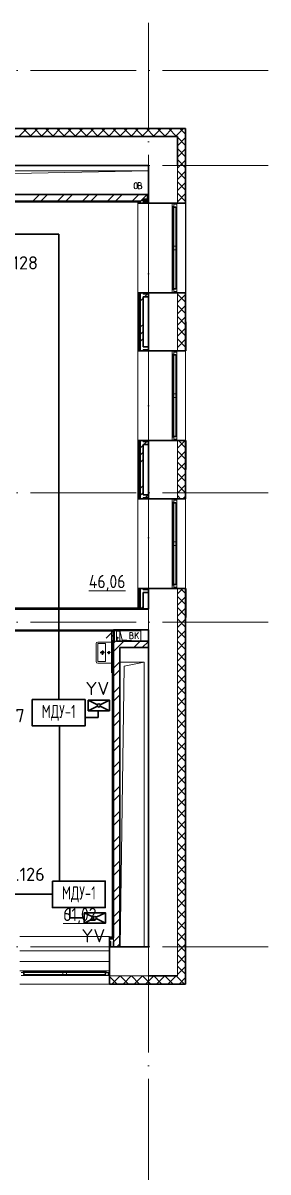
# Model space of a CAD drawing. Header units: millimetres. Extents: x -1073752 to 1436911, y -1379358 to 94781.
# Drawn here: x -992879 to -988236, y -1030618 to -1008856 of the extents above; entities that cross this region are included whole.
import ezdxf
from ezdxf.enums import TextEntityAlignment as Align

# ---------------------------------------------------------------- set-up
doc = ezdxf.new("R2010")
doc.units = ezdxf.units.MM
doc.set_wipeout_variables(frame=1)
doc.linetypes.add('ADSK_Линия сетки', pattern=[25, 20, -2.5, 0, -2.5])
for name, color, linetype, lineweight in [('_ Окна', 7, 'Continuous', 9), ('RC-Дымоудаление', 1, 'Continuous', 30), ('лс', 5, 'Continuous', 30), ('Марки помещений', 7, 'Continuous', 20), ('Оборудование', 7, 'Continuous', 18), ('Ограждение', 252, 'Continuous', 9), ('Окна', 7, 'Continuous', 9), ('Оси', 252, 'Continuous', 9), ('Перекрытие', 252, 'Continuous', 18), ('Стены внутренние', 7, 'Continuous', 18), ('Стены наружные', 7, 'Continuous', 18), ('Стены штриховка', 7, 'Continuous', 9), ('Узлы', 7, 'Continuous', 18)]:
    doc.layers.add(name, color=color, linetype=linetype, lineweight=lineweight)
doc.layers.add('RC-Позиционные_обозначения', color=7, linetype='Continuous')
doc.layers.add('RC-Таблицы', color=7, linetype='Continuous')
doc.styles.add('GOST Common_2', font='', dxfattribs={"width": 0.9, "height": 250})
doc.styles.add('ISOCPEUR', font='isocpeur.ttf', dxfattribs={"height": 250})
doc.styles.add('RubezhCAD', font='isocpeur.ttf')
doc.styles.get("Standard").update_dxf_attribs({"font": 'arial.ttf'})
doc.styles.get('GOST Common_2').set_extended_font_data('GOST type B')

# ---------------------------------------------------------------- blocks, each defined once
blk = doc.blocks.new('2 этаж')
at = {"color": 251, "lineweight": 18, "true_color": 0x636466}
for p, q in [((162271, -3939), (168276, -3939)), ((162353, -4061), (168276, -3939)), ((168009, -4253), (168009, -4191)), ((168066, -4253), (168066, -4191)), ((168116, -4162), (168086, -4162)), ((168086, -4162), (168086, -4282)), ((168120, -4215), (168086, -4215)), ((168086, -4282), (168123, -4282)), ((168140, -4195), (168140, -4185)), ((168150, -4255), (168150, -4245)), ((167736, -12649), (167778, -12820)), ((167736, -12649), (168136, -12649)), ((167778, -12820), (168136, -12849)), ((167957, -12684), (167927, -12684)), ((167927, -12684), (167927, -12804)), ((167960, -12737), (167927, -12737)), ((167927, -12804), (167963, -12804)), ((167980, -12717), (167980, -12707)), ((167990, -12777), (167990, -12767)), ((168087, -12684), (168027, -12755)), ((168027, -12804), (168027, -12684)), ((168087, -12804), (168051, -12727)), ((168136, -12649), (168136, -12849)), ((167736, -13244), (168194, -13244)), ((167817, -13324), (168194, -13244)), ((168194, -13244), (168194, -18639)), ((167740, -18639), (167817, -13324))]:
    blk.add_line(p, q, dxfattribs=at)
for centre, radius, start, end in [((168037, -4191), 28.7, 0, 180), ((168037, -4253), 28.7, 180, 0), ((168116, -4185), 23.3, 0, 90), ((168120, -4195), 20, 270, 0), ((168120, -4245), 30, 0, 90), ((168123, -4255), 26.7, 270, 0), ((167957, -12707), 23.3, 0, 90), ((167960, -12717), 20, 270, 0), ((167960, -12767), 30, 0, 90), ((167963, -12777), 26.7, 270, 0)]:
    blk.add_arc(centre, radius, start, end, dxfattribs=at)
at = {"layer": '_ Окна', "color": 251, "true_color": 0x636466}
for p, q in [((168758, -4549), (168758, -4574)), ((168816, -4574), (168816, -4549)), ((168758, -4574), (168816, -4574)), ((168758, -6224), (168758, -6249)), ((168816, -6224), (168758, -6224)), ((168816, -6249), (168816, -6224)), ((168758, -7349), (168758, -7374)), ((168758, -7374), (168816, -7374)), ((168816, -7374), (168816, -7349)), ((168758, -9024), (168758, -9049)), ((168816, -9024), (168758, -9024)), ((168816, -9049), (168816, -9024)), ((168758, -10149), (168758, -10174)), ((168758, -10174), (168816, -10174)), ((168816, -10174), (168816, -10149)), ((168758, -11824), (168758, -11849)), ((168816, -11824), (168758, -11824)), ((168816, -11849), (168816, -11824)), ((167541, -19121), (167516, -19121)), ((167516, -19121), (167516, -19179)), ((167516, -19179), (167541, -19179))]:
    blk.add_line(p, q, dxfattribs=at)
at = {"layer": '_ Окна', "color": 251, "lineweight": 18, "true_color": 0x636466}
for p, q in [((168816, -4574), (168758, -4574)), ((168758, -4574), (168758, -4612)), ((168758, -4620), (168799, -4620)), ((168799, -4620), (168799, -4632)), ((168799, -4638), (168816, -4634)), ((168816, -4634), (168816, -4574)), ((168799, -6178), (168758, -6178)), ((168758, -6186), (168758, -6224)), ((168758, -6224), (168816, -6224)), ((168816, -6165), (168799, -6160)), ((168799, -6166), (168799, -6178)), ((168816, -6224), (168816, -6165)), ((168816, -7374), (168758, -7374)), ((168758, -7374), (168758, -7412)), ((168816, -7434), (168816, -7374)), ((168758, -7420), (168799, -7420)), ((168799, -7420), (168799, -7432)), ((168799, -7438), (168816, -7434)), ((168799, -8978), (168758, -8978)), ((168758, -8986), (168758, -9024)), ((168758, -9024), (168816, -9024)), ((168816, -8965), (168799, -8960)), ((168799, -8966), (168799, -8978)), ((168816, -9024), (168816, -8965)), ((168816, -10174), (168758, -10174)), ((168758, -10174), (168758, -10212)), ((168758, -10220), (168799, -10220)), ((168799, -10220), (168799, -10232)), ((168816, -10234), (168816, -10174)), ((168799, -10238), (168816, -10234)), ((168799, -11778), (168758, -11778)), ((168758, -11786), (168758, -11824)), ((168758, -11824), (168816, -11824)), ((168816, -11765), (168799, -11760)), ((168799, -11766), (168799, -11778)), ((168816, -11824), (168816, -11765)), ((165904, -19121), (165866, -19121)), ((165912, -19162), (165912, -19121)), ((167470, -19121), (167470, -19162)), ((167516, -19121), (167478, -19121)), ((167516, -19179), (167516, -19121)), ((165866, -19179), (165925, -19179)), ((165924, -19162), (165912, -19162)), ((165925, -19179), (165930, -19162)), ((167452, -19162), (167457, -19179)), ((167457, -19179), (167516, -19179)), ((167470, -19162), (167458, -19162))]:
    blk.add_line(p, q, dxfattribs=at)
at = {"layer": 'Оборудование', "color": 251, "true_color": 0x636466}
for p, q in [((167616, -12649), (167475, -12791)), ((167616, -12753), (167614, -12753)), ((167614, -12753), (167614, -12757)), ((167614, -12817), (167614, -12757)), ((167614, -12817), (167614, -12821)), ((167614, -12821), (167616, -12821)), ((167616, -12668), (167616, -12830)), ((167621, -12668), (167616, -12668)), ((167616, -12830), (167621, -12830)), ((167623, -12657), (167623, -12841)), ((167623, -12677), (167624, -12677)), ((167624, -12677), (167623, -12677)), ((167624, -12821), (167623, -12821)), ((167624, -12821), (167623, -12821)), ((167634, -12656), (167624, -12656)), ((167634, -12650), (167634, -12848)), ((167671, -12649), (167635, -12649)), ((167671, -12849), (167671, -12649)), ((167687, -12773), (167671, -12773)), ((167671, -12792), (167687, -12792)), ((167686, -12770), (167681, -12770)), ((167681, -12770), (167681, -12778)), ((167681, -12788), (167681, -12833)), ((167681, -12833), (167686, -12833)), ((167686, -12778), (167686, -12770)), ((167686, -12833), (167686, -12788)), ((167687, -12792), (167687, -12773)), ((167689, -12777), (167687, -12775)), ((167687, -12791), (167689, -12789)), ((167706, -12777), (167689, -12777)), ((167689, -12789), (167689, -12777)), ((167689, -12789), (167706, -12789)), ((167706, -12789), (167706, -12777)), ((167624, -12842), (167634, -12842)), ((167635, -12849), (167671, -12849))]:
    blk.add_line(p, q, dxfattribs=at)
for points, knots in [([(167623, -12667), (167623, -12667), (167623, -12667), (167623, -12667), (167623, -12667), (167623, -12668), (167623, -12668), (167622, -12668), (167622, -12668), (167622, -12668), (167622, -12668), (167622, -12668), (167621, -12668)], [-1, -1, -1, -1, -0.833333, -0.75, -0.666667, -0.583333, -0.5, -0.416667, -0.333333, -0.25, -0.166667, 0, 0, 0, 0]), ([(167621, -12830), (167622, -12830), (167622, -12830), (167622, -12830), (167622, -12830), (167622, -12831), (167623, -12831), (167623, -12831), (167623, -12831), (167623, -12831), (167623, -12831), (167623, -12832), (167623, -12832)], [0, 0, 0, 0, 0.166667, 0.25, 0.333333, 0.416667, 0.5, 0.583333, 0.666667, 0.75, 0.833333, 1, 1, 1, 1]), ([(167624, -12656), (167624, -12656), (167624, -12656), (167623, -12656), (167623, -12656), (167623, -12657), (167623, -12657), (167623, -12657), (167623, -12657), (167623, -12657), (167623, -12657)], [-1, -1, -1, -1, -0.833333, -0.666667, -0.541667, -0.416667, -0.333333, -0.25, -0.166667, 0, 0, 0, 0]), ([(167635, -12649), (167635, -12649), (167634, -12649), (167634, -12649), (167634, -12650), (167634, -12650), (167634, -12650), (167634, -12650), (167634, -12650), (167634, -12650)], [-1, -1, -1, -1, -0.833333, -0.666667, -0.5, -0.333333, -0.25, -0.166667, 0, 0, 0, 0]), ([(167623, -12841), (167623, -12841), (167623, -12842), (167623, -12842), (167623, -12842), (167623, -12842), (167623, -12842), (167623, -12842), (167624, -12842), (167624, -12842), (167624, -12842)], [0, 0, 0, 0, 0.166667, 0.25, 0.333333, 0.416667, 0.541667, 0.666667, 0.833333, 1, 1, 1, 1]), ([(167634, -12848), (167634, -12848), (167634, -12849), (167634, -12849), (167634, -12849), (167634, -12849), (167634, -12849), (167634, -12849), (167635, -12849), (167635, -12849)], [0, 0, 0, 0, 0.166667, 0.25, 0.333333, 0.5, 0.666667, 0.833333, 1, 1, 1, 1])]:
    blk.add_open_spline(points, degree=3, knots=knots, dxfattribs=at)
at = {"layer": 'Ограждение', "color": 251, "true_color": 0x636466}
for p, q in [((162296, -4534), (168076, -4534)), ((168076, -12224), (168076, -4529)), ((168076, -4549), (168091, -4549)), ((168076, -6249), (168076, -4549)), ((168261, -4464), (168276, -4464)), ((168276, -6249), (168276, -4549)), ((168726, -6249), (168726, -4549)), ((168091, -6249), (168076, -6249)), ((168076, -7349), (168091, -7349)), ((168076, -9049), (168076, -7349)), ((168276, -9049), (168276, -7349)), ((168726, -9049), (168726, -7349)), ((168091, -9049), (168076, -9049)), ((168076, -10149), (168091, -10149)), ((168076, -11849), (168076, -10149)), ((168276, -11849), (168276, -10149)), ((168726, -11849), (168726, -10149)), ((168091, -11849), (168076, -11849)), ((168076, -12219), (162296, -12219)), ((168276, -12229), (168176, -12229)), ((159701, -12659), (167586, -12659)), ((167591, -13724), (167596, -13724)), ((167591, -13724), (167591, -18454)), ((165841, -18439), (167541, -18439)), ((167541, -18439), (167541, -18454)), ((165841, -18714), (167541, -18714)), ((165841, -18914), (167541, -18914)), ((165841, -19089), (167541, -19089))]:
    blk.add_line(p, q, dxfattribs=at)
at = {"layer": 'Окна', "color": 251, "true_color": 0x636466}
for p, q in [((168741, -4612), (168758, -4612)), ((168741, -5384), (168741, -4612)), ((168758, -4612), (168758, -5384)), ((168758, -4632), (168799, -4632)), ((168799, -4632), (168799, -5364)), ((168816, -6165), (168816, -4634)), ((168741, -5414), (168741, -5384)), ((168758, -5384), (168741, -5384)), ((168741, -5414), (168758, -5414)), ((168741, -6186), (168741, -5414)), ((168799, -5364), (168758, -5364)), ((168758, -5384), (168758, -5414)), ((168758, -5414), (168758, -6186)), ((168758, -5434), (168799, -5434)), ((168799, -5364), (168799, -5434)), ((168799, -5434), (168799, -6166)), ((168758, -6186), (168741, -6186)), ((168799, -6166), (168758, -6166)), ((168741, -7412), (168758, -7412)), ((168741, -8184), (168741, -7412)), ((168758, -7412), (168758, -8184)), ((168758, -7432), (168799, -7432)), ((168799, -7432), (168799, -8164)), ((168816, -8965), (168816, -7434)), ((168741, -8214), (168741, -8184)), ((168758, -8184), (168741, -8184)), ((168741, -8214), (168758, -8214)), ((168741, -8986), (168741, -8214)), ((168799, -8164), (168758, -8164)), ((168758, -8184), (168758, -8214)), ((168758, -8214), (168758, -8986)), ((168758, -8234), (168799, -8234)), ((168799, -8164), (168799, -8234)), ((168799, -8234), (168799, -8966)), ((168758, -8986), (168741, -8986)), ((168799, -8966), (168758, -8966)), ((168741, -10212), (168758, -10212)), ((168741, -10984), (168741, -10212)), ((168758, -10212), (168758, -10984)), ((168758, -10232), (168799, -10232)), ((168799, -10232), (168799, -10964)), ((168816, -11765), (168816, -10234)), ((168741, -11014), (168741, -10984)), ((168758, -10984), (168741, -10984)), ((168741, -11014), (168758, -11014)), ((168741, -11786), (168741, -11014)), ((168799, -10964), (168758, -10964)), ((168758, -10984), (168758, -11014)), ((168758, -11014), (168758, -11786)), ((168758, -11034), (168799, -11034)), ((168799, -10964), (168799, -11034)), ((168799, -11034), (168799, -11766)), ((168758, -11786), (168741, -11786)), ((168799, -11766), (168758, -11766)), ((165904, -19104), (166676, -19104)), ((165904, -19121), (165904, -19104)), ((166676, -19121), (165904, -19121)), ((165924, -19162), (165924, -19121)), ((166656, -19121), (166656, -19162)), ((166676, -19104), (166706, -19104)), ((166676, -19104), (166676, -19121)), ((166706, -19121), (166676, -19121)), ((166706, -19104), (167478, -19104)), ((166706, -19121), (166706, -19104)), ((167478, -19121), (166706, -19121)), ((166726, -19162), (166726, -19121)), ((167458, -19121), (167458, -19162)), ((167478, -19104), (167478, -19121)), ((166656, -19162), (165924, -19162)), ((165925, -19179), (167457, -19179)), ((166726, -19162), (166656, -19162)), ((167458, -19162), (166726, -19162))]:
    blk.add_line(p, q, dxfattribs=at)
at = {"layer": 'Оси', "color": 251, "linetype": 'ADSK_Линия сетки', "ltscale": 100, "true_color": 0x636466}
for p, q in [((168276, -1139), (168276, -32265)), ((170543, -2039), (93566, -2039)), ((170543, -3839), (93566, -3839)), ((170543, -10039), (93566, -10039)), ((170543, -12489), (93566, -12489)), ((170543, -18639), (93604, -18639))]:
    blk.add_line(p, q, dxfattribs=at)
at = {"layer": 'Перекрытие', "color": 251, "ltscale": 100, "true_color": 0x636466}
for p, q in [((162271, -3939), (168276, -3939)), ((167736, -12649), (168136, -12649)), ((168136, -12649), (168136, -12849)), ((167736, -13244), (168194, -13244)), ((168194, -13244), (168194, -18639))]:
    blk.add_line(p, q, dxfattribs=at)
at = {"layer": 'Стены внутренние', "color": 251, "lineweight": 30, "true_color": 0x636466}
for p, q in [((168978, -3137), (161626, -3137)), ((168978, -4549), (168978, -3137)), ((168826, -3289), (161626, -3289)), ((161626, -3289), (168826, -3289)), ((168826, -3289), (168826, -3839)), ((161701, -3839), (168276, -3839)), ((168276, -3839), (168276, -4474)), ((168276, -4549), (168978, -4549)), ((168978, -6249), (168276, -6249)), ((168978, -7349), (168978, -6249)), ((168276, -6324), (168276, -7274)), ((168276, -7349), (168978, -7349)), ((168978, -9049), (168276, -9049)), ((168276, -9124), (168276, -10074)), ((168978, -10149), (168978, -9049)), ((168276, -10149), (168978, -10149)), ((168978, -11849), (168276, -11849)), ((168276, -11924), (168276, -12244)), ((168978, -19341), (168978, -11849)), ((168101, -12244), (162271, -12244)), ((168276, -12244), (168176, -12244)), ((167736, -12634), (168276, -12634)), ((168276, -12634), (168276, -12849)), ((168276, -12969), (168276, -18639)), ((167541, -18639), (167541, -19341)), ((168276, -18639), (167736, -18639)), ((167541, -19341), (168978, -19341)), ((168276, -19189), (168826, -19189))]:
    blk.add_line(p, q, dxfattribs=at)
at = {"layer": 'Стены внутренние', "color": 251, "linetype": 'Continuous', "lineweight": 9, "true_color": 0x636466}
for p, q in [((165821, -3289), (165971, -3139)), ((166055, -3289), (165905, -3139)), ((166033, -3289), (166183, -3139)), ((166267, -3289), (166117, -3139)), ((166177, -3137), (166175, -3139)), ((166245, -3289), (166395, -3139)), ((166479, -3289), (166329, -3139)), ((166457, -3289), (166607, -3139)), ((166691, -3289), (166541, -3139)), ((166670, -3289), (166820, -3139)), ((166903, -3289), (166753, -3139)), ((166882, -3289), (167032, -3139)), ((167115, -3289), (166965, -3139)), ((167094, -3289), (167244, -3139)), ((167327, -3289), (167177, -3139)), ((167306, -3289), (167456, -3139)), ((167540, -3289), (167390, -3139)), ((167518, -3289), (167668, -3139)), ((167752, -3289), (167602, -3139)), ((167667, -3139), (167666, -3137)), ((167730, -3289), (167880, -3139)), ((167964, -3289), (167814, -3139)), ((167942, -3289), (168092, -3139)), ((168176, -3289), (168026, -3139)), ((168155, -3289), (168305, -3139)), ((168388, -3289), (168238, -3139)), ((168367, -3289), (168517, -3139)), ((168600, -3289), (168450, -3139)), ((168579, -3289), (168729, -3139)), ((168812, -3289), (168662, -3139)), ((168723, -3139), (168722, -3137)), ((168791, -3289), (168826, -3254)), ((168826, -3254), (168941, -3139)), ((168976, -3241), (168874, -3139)), ((168874, -3139), (168874, -3139)), ((168976, -3453), (168826, -3303)), ((168826, -3466), (168976, -3316)), ((168976, -3378), (168978, -3378)), ((168976, -3665), (168826, -3515)), ((168826, -3678), (168976, -3528)), ((168976, -3877), (168826, -3727)), ((168826, -3891), (168976, -3741)), ((168976, -3784), (168978, -3784)), ((168976, -4089), (168826, -3939)), ((168826, -4103), (168976, -3953)), ((168976, -4301), (168826, -4151)), ((168826, -4315), (168976, -4165)), ((168976, -4191), (168978, -4191)), ((168976, -4514), (168826, -4364)), ((168826, -4527), (168976, -4377)), ((168976, -4496), (168978, -4496)), ((168976, -6423), (168826, -6273)), ((168826, -6436), (168976, -6286)), ((168955, -6249), (168954, -6251)), ((168976, -6635), (168826, -6485)), ((168826, -6648), (168976, -6498)), ((168976, -6426), (168978, -6426)), ((168976, -6847), (168826, -6697)), ((168826, -6860), (168976, -6710)), ((168978, -6628), (168976, -6625)), ((168976, -6731), (168978, -6731)), ((168976, -7059), (168826, -6909)), ((168826, -7073), (168976, -6923)), ((168976, -7271), (168826, -7121)), ((168826, -7285), (168976, -7135)), ((168976, -7137), (168978, -7137)), ((168842, -7349), (168826, -7333)), ((168925, -7349), (168924, -7347)), ((168976, -7347), (168976, -7347)), ((168826, -9194), (168969, -9051)), ((168976, -9180), (168845, -9049)), ((168976, -9393), (168826, -9243)), ((168826, -9406), (168976, -9256)), ((168976, -9605), (168826, -9455)), ((168826, -9618), (168976, -9468)), ((168976, -9372), (168978, -9372)), ((168976, -9817), (168826, -9667)), ((168826, -9830), (168976, -9680)), ((168976, -9779), (168978, -9779)), ((168976, -10029), (168826, -9879)), ((168826, -10042), (168976, -9892)), ((168884, -10149), (168826, -10091)), ((168933, -10147), (168976, -10105)), ((168976, -10084), (168978, -10084)), ((168826, -11952), (168926, -11851)), ((168976, -11938), (168887, -11849)), ((168978, -11912), (168976, -11908)), ((168976, -12150), (168826, -12000)), ((168826, -12164), (168976, -12014)), ((168976, -12014), (168978, -12014)), ((168976, -12362), (168826, -12212)), ((168826, -12376), (168976, -12226)), ((168976, -12319), (168978, -12319)), ((168976, -12575), (168826, -12425)), ((168826, -12588), (168976, -12438)), ((168976, -12787), (168826, -12637)), ((168826, -12800), (168976, -12650)), ((168976, -12725), (168978, -12725)), ((168976, -12999), (168826, -12849)), ((168826, -13012), (168976, -12862)), ((168976, -13211), (168826, -13061)), ((168826, -13224), (168976, -13074)), ((168976, -13423), (168826, -13273)), ((168976, -13132), (168978, -13132)), ((168826, -13437), (168976, -13287)), ((168976, -13635), (168826, -13485)), ((168976, -13436), (168978, -13436)), ((168826, -13649), (168976, -13499)), ((168976, -13847), (168826, -13697)), ((168978, -13525), (168976, -13528)), ((168978, -13537), (168976, -13534)), ((168826, -13861), (168976, -13711)), ((168976, -14060), (168826, -13910)), ((168826, -14073), (168976, -13923)), ((168976, -13843), (168978, -13843)), ((168976, -14272), (168826, -14122)), ((168826, -14285), (168976, -14135)), ((168976, -14484), (168826, -14334)), ((168826, -14497), (168976, -14347)), ((168976, -14249), (168978, -14249)), ((168976, -14696), (168826, -14546)), ((168826, -14709), (168976, -14559)), ((168976, -14554), (168978, -14554)), ((168976, -14908), (168826, -14758)), ((168826, -14921), (168976, -14771)), ((168976, -15120), (168826, -14970)), ((168826, -15134), (168976, -14984)), ((168976, -14960), (168978, -14960)), ((168976, -15332), (168826, -15182)), ((168826, -15346), (168976, -15196)), ((168976, -15544), (168826, -15394)), ((168826, -15558), (168976, -15408)), ((168976, -15367), (168978, -15367)), ((168976, -15757), (168826, -15607)), ((168826, -15770), (168976, -15620)), ((168976, -15969), (168826, -15819)), ((168826, -15982), (168976, -15832)), ((168976, -15672), (168978, -15672)), ((168976, -16181), (168826, -16031)), ((168826, -16194), (168976, -16044)), ((168976, -16078), (168978, -16078)), ((168976, -16393), (168826, -16243)), ((168826, -16406), (168976, -16256)), ((168976, -16605), (168826, -16455)), ((168826, -16619), (168976, -16469)), ((168976, -16484), (168978, -16484)), ((168976, -16817), (168826, -16667)), ((168826, -16831), (168976, -16681)), ((168978, -16573), (168976, -16576)), ((168978, -16585), (168976, -16582)), ((168976, -17029), (168826, -16879)), ((168826, -17043), (168976, -16893)), ((168976, -16789), (168978, -16789)), ((168976, -17242), (168826, -17092)), ((168826, -17255), (168976, -17105)), ((168978, -17183), (168976, -17186)), ((168978, -17195), (168976, -17191)), ((168976, -17454), (168826, -17304)), ((168826, -17467), (168976, -17317)), ((168976, -17196), (168978, -17196)), ((168976, -17666), (168826, -17516)), ((168826, -17679), (168976, -17529)), ((168976, -17602), (168978, -17602)), ((168976, -17878), (168826, -17728)), ((168826, -17891), (168976, -17741)), ((168976, -18090), (168826, -17940)), ((168826, -18103), (168976, -17953)), ((168976, -17907), (168978, -17907)), ((168978, -17995), (168976, -17999)), ((168976, -18302), (168826, -18152)), ((168826, -18316), (168976, -18166)), ((168976, -18514), (168826, -18364)), ((168826, -18528), (168976, -18378)), ((168976, -18313), (168978, -18313)), ((168976, -18726), (168826, -18576)), ((168826, -18740), (168976, -18590)), ((168976, -18939), (168826, -18789)), ((168826, -18952), (168976, -18802)), ((168976, -18720), (168978, -18720)), ((168976, -19151), (168826, -19001)), ((168826, -19164), (168976, -19014)), ((168976, -19024), (168978, -19024)), ((167680, -19339), (167541, -19201)), ((167590, -19339), (167740, -19189)), ((167616, -19339), (167614, -19341)), ((167892, -19339), (167742, -19189)), ((167802, -19339), (167952, -19189)), ((167871, -19341), (167870, -19339)), ((168104, -19339), (167954, -19189)), ((168014, -19339), (168164, -19189)), ((168316, -19339), (168166, -19189)), ((168227, -19339), (168377, -19189)), ((168528, -19339), (168378, -19189)), ((168437, -19339), (168436, -19341)), ((168439, -19339), (168589, -19189)), ((168457, -19341), (168456, -19339)), ((168740, -19339), (168590, -19189)), ((168651, -19339), (168801, -19189)), ((168671, -19339), (168670, -19341)), ((168952, -19339), (168802, -19189)), ((168863, -19339), (168976, -19226))]:
    blk.add_line(p, q, dxfattribs=at)
at = {"layer": 'Стены внутренние', "color": 251, "true_color": 0x636466}
for p, q in [((168826, -4549), (168826, -3839)), ((168978, -4549), (168978, -6249)), ((168826, -7349), (168826, -6249)), ((168978, -7349), (168978, -9049)), ((168826, -10149), (168826, -9049)), ((168978, -10149), (168978, -11849)), ((168826, -19189), (168826, -11849)), ((161481, -12634), (167616, -12634)), ((167541, -19341), (165841, -19341)), ((167541, -19189), (168276, -19189))]:
    blk.add_line(p, q, dxfattribs=at)
at = {"layer": 'Стены наружные', "color": 251, "true_color": 0x636466}
for p, q in [((168978, -3999), (168983, -3999)), ((168983, -3999), (168983, -6799)), ((168276, -4389), (168261, -4389)), ((168983, -4549), (168978, -4549)), ((168978, -6249), (168983, -6249)), ((168983, -6798), (168978, -6798)), ((168983, -9599), (168983, -10149)), ((168983, -10149), (168978, -10149)), ((168261, -12237), (168261, -12229)), ((168276, -12237), (168261, -12237)), ((167736, -12649), (167736, -12849)), ((166781, -19346), (166781, -19341)), ((168081, -19346), (166781, -19346)), ((168081, -19346), (168081, -19341)), ((168281, -19346), (168281, -19341)), ((168681, -19346), (168281, -19346)), ((168681, -19341), (168681, -19346))]:
    blk.add_line(p, q, dxfattribs=at)
at = {"layer": 'Стены наружные', "color": 251, "lineweight": 30, "true_color": 0x636466}
for p, q in [((168261, -4389), (162021, -4389)), ((168096, -4524), (162286, -4524)), ((162291, -4529), (168091, -4529)), ((168091, -4509), (168091, -4524)), ((168091, -4529), (168091, -4549)), ((168091, -4549), (168276, -4549)), ((168276, -4474), (168176, -4474)), ((168176, -4474), (168176, -4509)), ((168176, -4509), (168261, -4509)), ((168261, -4509), (168261, -4389)), ((168276, -4549), (168276, -4474)), ((168276, -6249), (168091, -6249)), ((168091, -6249), (168091, -7349)), ((168276, -6324), (168276, -6249)), ((168176, -7274), (168176, -6324)), ((168176, -6324), (168276, -6324)), ((168983, -6799), (168978, -6799)), ((168983, -7349), (168983, -6799)), ((168091, -7349), (168276, -7349)), ((168276, -7274), (168176, -7274)), ((168276, -7349), (168276, -7274)), ((168978, -7349), (168983, -7349)), ((168276, -9049), (168091, -9049)), ((168091, -9049), (168091, -10149)), ((168176, -10074), (168176, -9124)), ((168176, -9124), (168276, -9124)), ((168276, -9124), (168276, -9049)), ((168983, -9049), (168978, -9049)), ((168983, -9599), (168983, -9049)), ((168978, -9599), (168983, -9599)), ((168091, -10149), (168276, -10149)), ((168276, -10074), (168176, -10074)), ((168276, -10149), (168276, -10074)), ((168276, -11849), (168091, -11849)), ((168091, -11849), (168091, -12224)), ((168176, -12244), (168176, -11924)), ((168176, -11924), (168276, -11924)), ((168276, -11924), (168276, -11849)), ((168978, -11849), (168978, -12399)), ((168983, -11849), (168978, -11849)), ((168983, -12399), (168983, -11849)), ((162271, -12244), (168101, -12244)), ((168096, -12229), (162286, -12229)), ((168091, -12224), (162291, -12224)), ((168096, -12224), (168096, -12229)), ((168101, -12229), (168101, -12244)), ((168101, -12244), (168101, -12244)), ((168101, -12244), (168176, -12244)), ((168978, -12399), (168983, -12399)), ((159691, -12654), (167586, -12654)), ((167586, -12654), (167586, -13449)), ((167736, -12634), (167616, -12634)), ((167616, -12668), (167616, -12634)), ((167616, -12649), (167634, -12649)), ((167616, -18464), (167616, -12830)), ((167671, -12649), (167736, -12649)), ((167736, -12649), (167736, -12634)), ((167634, -12849), (167616, -12849)), ((168276, -12849), (167671, -12849)), ((167736, -18639), (167736, -12969)), ((167736, -12969), (168276, -12969)), ((168276, -12969), (168276, -12849)), ((167586, -13449), (167596, -13449)), ((167596, -13449), (167596, -18454)), ((167601, -13449), (167601, -18459)), ((167541, -18454), (167541, -18639)), ((167596, -18454), (167541, -18454)), ((167601, -18459), (167596, -18459)), ((167541, -18639), (167736, -18639)), ((167616, -18539), (167616, -18639))]:
    blk.add_line(p, q, dxfattribs=at)
at = {"layer": 'Стены наружные', "color": 251, "linetype": 'Continuous', "lineweight": 9, "true_color": 0x636466}
for p, q in [((165925, -4529), (165930, -4524)), ((165995, -4529), (166000, -4524)), ((166066, -4529), (166071, -4524)), ((166091, -4509), (166211, -4389)), ((166137, -4529), (166142, -4524)), ((166207, -4529), (166212, -4524)), ((166248, -4509), (166368, -4389)), ((166278, -4529), (166283, -4524)), ((166349, -4529), (166354, -4524)), ((166412, -4524), (166412, -4509)), ((166420, -4529), (166425, -4524)), ((166490, -4529), (166495, -4524)), ((166561, -4529), (166566, -4524)), ((166562, -4509), (166682, -4389)), ((166632, -4529), (166637, -4524)), ((166702, -4529), (166707, -4524)), ((166719, -4509), (166839, -4389)), ((166773, -4529), (166778, -4524)), ((166844, -4529), (166849, -4524)), ((166915, -4529), (166920, -4524)), ((166985, -4529), (166990, -4524)), ((167012, -4524), (167012, -4509)), ((167034, -4509), (167154, -4389)), ((167056, -4529), (167061, -4524)), ((167127, -4529), (167132, -4524)), ((167191, -4509), (167311, -4389)), ((167197, -4529), (167202, -4524)), ((167268, -4529), (167273, -4524)), ((167339, -4529), (167344, -4524)), ((167410, -4529), (167415, -4524)), ((167480, -4529), (167485, -4524)), ((167505, -4509), (167625, -4389)), ((167551, -4529), (167556, -4524)), ((167612, -4524), (167612, -4509)), ((167622, -4529), (167627, -4524)), ((167662, -4509), (167782, -4389)), ((167692, -4529), (167697, -4524)), ((167763, -4529), (167768, -4524)), ((167834, -4529), (167839, -4524)), ((167904, -4529), (167909, -4524)), ((167975, -4529), (167980, -4524)), ((167977, -4509), (168097, -4389)), ((168046, -4529), (168051, -4524)), ((168134, -4509), (168254, -4389)), ((168176, -4541), (168180, -4537)), ((168180, -4537), (168192, -4524)), ((168208, -4524), (168258, -4474)), ((168091, -6252), (168094, -6249)), ((168101, -6313), (168114, -6300)), ((168114, -6300), (168126, -6288)), ((168126, -6268), (168145, -6249)), ((168205, -6324), (168255, -6274)), ((168091, -6323), (168096, -6318)), ((168091, -6393), (168096, -6388)), ((168091, -6464), (168096, -6459)), ((168096, -6318), (168101, -6313)), ((168101, -6525), (168114, -6512)), ((168114, -6512), (168126, -6500)), ((168126, -6403), (168176, -6353)), ((168091, -6535), (168096, -6530)), ((168091, -6605), (168096, -6600)), ((168091, -6676), (168096, -6671)), ((168091, -6747), (168096, -6742)), ((168096, -6742), (168101, -6737)), ((168101, -6737), (168114, -6724)), ((168114, -6724), (168126, -6712)), ((168091, -6818), (168096, -6813)), ((168091, -6888), (168096, -6883)), ((168091, -6959), (168096, -6954)), ((168101, -6949), (168114, -6937)), ((168114, -6937), (168126, -6924)), ((168126, -6897), (168176, -6847)), ((168983, -6840), (168980, -6835)), ((168091, -7030), (168096, -7025)), ((168091, -7100), (168096, -7095)), ((168091, -7171), (168096, -7166)), ((168096, -7166), (168101, -7161)), ((168101, -7161), (168114, -7149)), ((168114, -7149), (168126, -7136)), ((168126, -7032), (168176, -6982)), ((168126, -7166), (168176, -7116)), ((168978, -7137), (168983, -7137)), ((168091, -7242), (168096, -7237)), ((168091, -7313), (168096, -7308)), ((168125, -7349), (168126, -7348)), ((168091, -9080), (168096, -9075)), ((168101, -9070), (168114, -9058)), ((168114, -9058), (168122, -9049)), ((168126, -9187), (168176, -9137)), ((168188, -9124), (168238, -9074)), ((168091, -9151), (168096, -9146)), ((168091, -9222), (168096, -9217)), ((168091, -9292), (168096, -9287)), ((168096, -9287), (168101, -9282)), ((168101, -9282), (168114, -9270)), ((168114, -9270), (168126, -9257)), ((168126, -9321), (168176, -9271)), ((168091, -9363), (168096, -9358)), ((168091, -9434), (168096, -9429)), ((168091, -9505), (168096, -9500)), ((168091, -9575), (168096, -9570)), ((168101, -9495), (168114, -9482)), ((168114, -9482), (168126, -9470)), ((168126, -9456), (168176, -9406)), ((168978, -9372), (168983, -9372)), ((168091, -9646), (168096, -9641)), ((168091, -9717), (168096, -9712)), ((168091, -9787), (168096, -9782)), ((168096, -9712), (168101, -9707)), ((168101, -9707), (168114, -9694)), ((168114, -9694), (168126, -9682)), ((168091, -9858), (168096, -9853)), ((168091, -9929), (168096, -9924)), ((168091, -10000), (168096, -9995)), ((168101, -9919), (168114, -9906)), ((168114, -9906), (168126, -9894)), ((168126, -9950), (168176, -9900)), ((168091, -10070), (168096, -10065)), ((168091, -10141), (168096, -10136)), ((168096, -10136), (168101, -10131)), ((168101, -10131), (168114, -10119)), ((168114, -10119), (168126, -10106)), ((168126, -10085), (168176, -10035)), ((168221, -10124), (168271, -10074)), ((168091, -11909), (168096, -11904)), ((168267, -11874), (168276, -11865)), ((168981, -11917), (168978, -11912)), ((168091, -11979), (168096, -11974)), ((168091, -12050), (168096, -12045)), ((168091, -12121), (168096, -12116)), ((168091, -12192), (168096, -12187)), ((168101, -12040), (168114, -12028)), ((168114, -12028), (168126, -12015)), ((168978, -12014), (168983, -12014)), ((165932, -12229), (165937, -12224)), ((165988, -12244), (166003, -12229)), ((166003, -12229), (166008, -12224)), ((166073, -12229), (166078, -12224)), ((166144, -12229), (166149, -12224)), ((166215, -12229), (166220, -12224)), ((166286, -12229), (166291, -12224)), ((166356, -12229), (166361, -12224)), ((166412, -12244), (166427, -12229)), ((166427, -12229), (166432, -12224)), ((166498, -12229), (166503, -12224)), ((166568, -12229), (166573, -12224)), ((166639, -12229), (166644, -12224)), ((166710, -12229), (166715, -12224)), ((166781, -12229), (166786, -12224)), ((166836, -12244), (166851, -12229)), ((166851, -12229), (166856, -12224)), ((166922, -12229), (166927, -12224)), ((166993, -12229), (166998, -12224)), ((167063, -12229), (167068, -12224)), ((167134, -12229), (167139, -12224)), ((167205, -12229), (167210, -12224)), ((167261, -12244), (167276, -12229)), ((167276, -12229), (167281, -12224)), ((167346, -12229), (167351, -12224)), ((167417, -12229), (167422, -12224)), ((167488, -12229), (167493, -12224)), ((167558, -12229), (167563, -12224)), ((167629, -12229), (167634, -12224)), ((167685, -12244), (167700, -12229)), ((167700, -12229), (167705, -12224)), ((167771, -12229), (167776, -12224)), ((167841, -12229), (167846, -12224)), ((167912, -12229), (167917, -12224)), ((167983, -12229), (167988, -12224)), ((168053, -12229), (168058, -12224)), ((168109, -12244), (168114, -12240)), ((168114, -12240), (168126, -12227)), ((168126, -12240), (168176, -12190)), ((168978, -12319), (168983, -12319)), ((165931, -12654), (165936, -12649)), ((166002, -12654), (166007, -12649)), ((166007, -12649), (166022, -12634)), ((166073, -12654), (166078, -12649)), ((166143, -12654), (166148, -12649)), ((166214, -12654), (166219, -12649)), ((166285, -12654), (166290, -12649)), ((166356, -12654), (166361, -12649)), ((166426, -12654), (166431, -12649)), ((166431, -12649), (166446, -12634)), ((166497, -12654), (166502, -12649)), ((166568, -12654), (166573, -12649)), ((166638, -12654), (166643, -12649)), ((166709, -12654), (166714, -12649)), ((166780, -12654), (166785, -12649)), ((166851, -12654), (166856, -12649)), ((166856, -12649), (166871, -12634)), ((166921, -12654), (166926, -12649)), ((166992, -12654), (166997, -12649)), ((167063, -12654), (167068, -12649)), ((167133, -12654), (167138, -12649)), ((167204, -12654), (167209, -12649)), ((167275, -12654), (167280, -12649)), ((167280, -12649), (167295, -12634)), ((167346, -12654), (167351, -12649)), ((167416, -12654), (167421, -12649)), ((167487, -12654), (167492, -12649)), ((167558, -12654), (167563, -12649)), ((167586, -12767), (167616, -12737)), ((167616, -12885), (167652, -12849)), ((167616, -13042), (167736, -12922)), ((167736, -12922), (167809, -12849)), ((168003, -12969), (168123, -12849)), ((168160, -12969), (168276, -12853)), ((167586, -13192), (167616, -13162)), ((167616, -13356), (167736, -13236)), ((167596, -13464), (167601, -13459)), ((167612, -18459), (167612, -13449)), ((167616, -13513), (167736, -13393)), ((167596, -13535), (167601, -13530)), ((167596, -13606), (167601, -13601)), ((167596, -13677), (167601, -13672)), ((167616, -13828), (167736, -13708)), ((167596, -13747), (167601, -13742)), ((167596, -13818), (167601, -13813)), ((167596, -13889), (167601, -13884)), ((167616, -13985), (167736, -13865)), ((167596, -13959), (167601, -13954)), ((167596, -14030), (167601, -14025)), ((167596, -14101), (167601, -14096)), ((167596, -14172), (167601, -14167)), ((167596, -14242), (167601, -14237)), ((167596, -14313), (167601, -14308)), ((167616, -14299), (167736, -14179)), ((167616, -14456), (167736, -14336)), ((167596, -14384), (167601, -14379)), ((167596, -14454), (167601, -14449)), ((167596, -14525), (167601, -14520)), ((167596, -14596), (167601, -14591)), ((167596, -14667), (167601, -14662)), ((167596, -14737), (167601, -14732)), ((167616, -14771), (167736, -14651)), ((167596, -14808), (167601, -14803)), ((167596, -14879), (167601, -14874)), ((167596, -14949), (167601, -14944)), ((167596, -15020), (167601, -15015)), ((167616, -14928), (167736, -14808)), ((167596, -15091), (167601, -15086)), ((167596, -15162), (167601, -15157)), ((167596, -15232), (167601, -15227)), ((167616, -15242), (167736, -15122)), ((167596, -15303), (167601, -15298)), ((167596, -15374), (167601, -15369)), ((167596, -15444), (167601, -15439)), ((167616, -15399), (167736, -15279)), ((167596, -15515), (167601, -15510)), ((167596, -15586), (167601, -15581)), ((167596, -15656), (167601, -15651)), ((167616, -15714), (167736, -15594)), ((167596, -15727), (167601, -15722)), ((167596, -15798), (167601, -15793)), ((167596, -15869), (167601, -15864)), ((167616, -15871), (167736, -15751)), ((167596, -15939), (167601, -15934)), ((167596, -16010), (167601, -16005)), ((167596, -16081), (167601, -16076)), ((167616, -16185), (167736, -16065)), ((167596, -16151), (167601, -16146)), ((167596, -16222), (167601, -16217)), ((167596, -16293), (167601, -16288)), ((167616, -16342), (167736, -16222)), ((167596, -16364), (167601, -16359)), ((167596, -16434), (167601, -16429)), ((167596, -16505), (167601, -16500)), ((167616, -16656), (167736, -16536)), ((167596, -16576), (167601, -16571)), ((167596, -16646), (167601, -16641)), ((167596, -16717), (167601, -16712)), ((167616, -16814), (167736, -16694)), ((167596, -16788), (167601, -16783)), ((167596, -16859), (167601, -16854)), ((167596, -16929), (167601, -16924)), ((167596, -17000), (167601, -16995)), ((167596, -17071), (167601, -17066)), ((167596, -17141), (167601, -17136)), ((167616, -17128), (167736, -17008)), ((167616, -17285), (167736, -17165)), ((167596, -17212), (167601, -17207)), ((167596, -17283), (167601, -17278)), ((167596, -17354), (167601, -17349)), ((167596, -17424), (167601, -17419)), ((167596, -17495), (167601, -17490)), ((167596, -17566), (167601, -17561)), ((167616, -17599), (167736, -17479)), ((167596, -17636), (167601, -17631)), ((167596, -17707), (167601, -17702)), ((167596, -17778), (167601, -17773)), ((167596, -17849), (167601, -17844)), ((167616, -17757), (167736, -17637)), ((167596, -17919), (167601, -17914)), ((167596, -17990), (167601, -17985)), ((167596, -18061), (167601, -18056)), ((167616, -18071), (167736, -17951)), ((167596, -18131), (167601, -18126)), ((167596, -18202), (167601, -18197)), ((167596, -18273), (167601, -18268)), ((167616, -18228), (167736, -18108)), ((167551, -18459), (167556, -18454)), ((167592, -18489), (167604, -18477)), ((167596, -18343), (167601, -18338)), ((167596, -18414), (167601, -18409)), ((167604, -18477), (167616, -18465)), ((167616, -18542), (167736, -18422)), ((167541, -18540), (167542, -18539)), ((167676, -18639), (167736, -18579))]:
    blk.add_line(p, q, dxfattribs=at)
at = {"layer": 'Стены штриховка', "color": 251, "true_color": 0x636466}
for p, q in [((168978, -3139), (161628, -3139)), ((168976, -4547), (168976, -3137)), ((162271, -4509), (168176, -4509)), ((168096, -4549), (168096, -4509)), ((168101, -4549), (168101, -4509)), ((168114, -4549), (168114, -4509)), ((168126, -4549), (168126, -4509)), ((168176, -4524), (168276, -4524)), ((168176, -4524), (168176, -4549)), ((168176, -4537), (168276, -4537)), ((168902, -4547), (168902, -4549)), ((168902, -4547), (168976, -4547)), ((168096, -6249), (168096, -7349)), ((168101, -7349), (168101, -6249)), ((168114, -7349), (168114, -6249)), ((168126, -7349), (168126, -6249)), ((168176, -6249), (168176, -6274)), ((168176, -6262), (168276, -6262)), ((168176, -6274), (168276, -6274)), ((168902, -6249), (168902, -6251)), ((168976, -6251), (168902, -6251)), ((168976, -7347), (168976, -6251)), ((168176, -7324), (168276, -7324)), ((168176, -7324), (168176, -7349)), ((168176, -7337), (168276, -7337)), ((168902, -7347), (168902, -7349)), ((168902, -7347), (168976, -7347)), ((168096, -9049), (168096, -10149)), ((168101, -10149), (168101, -9049)), ((168114, -10149), (168114, -9049)), ((168126, -10149), (168126, -9049)), ((168176, -9049), (168176, -9074)), ((168176, -9062), (168276, -9062)), ((168176, -9074), (168276, -9074)), ((168902, -9049), (168902, -9051)), ((168976, -9051), (168902, -9051)), ((168976, -10147), (168976, -9051)), ((168176, -10124), (168276, -10124)), ((168176, -10124), (168176, -10149)), ((168176, -10137), (168276, -10137)), ((168902, -10147), (168902, -10149)), ((168902, -10147), (168976, -10147)), ((168096, -11849), (168096, -12224)), ((168101, -12229), (168101, -11849)), ((168114, -12244), (168114, -11849)), ((168126, -12244), (168126, -11849)), ((168176, -11849), (168176, -11874)), ((168176, -11862), (168276, -11862)), ((168176, -11874), (168276, -11874)), ((168902, -11849), (168902, -11851)), ((168976, -11851), (168902, -11851)), ((168976, -19341), (168976, -11851)), ((167616, -12649), (159691, -12649)), ((167586, -12654), (167586, -12649)), ((167616, -13449), (167596, -13449)), ((167596, -18459), (167541, -18459)), ((167541, -18464), (167616, -18464)), ((167616, -18464), (167541, -18464)), ((167541, -18477), (167616, -18477)), ((167541, -18489), (167616, -18489)), ((167601, -18459), (167616, -18459)), ((167616, -18539), (167616, -18464)), ((167566, -18539), (167541, -18539)), ((167554, -18539), (167554, -18639)), ((167566, -18539), (167566, -18639)), ((167543, -19265), (167541, -19265)), ((167543, -19265), (167543, -19339)), ((167543, -19339), (168978, -19339))]:
    blk.add_line(p, q, dxfattribs=at)
at = {"layer": 'Узлы', "color": 251, "lineweight": 9, "true_color": 0x636466}
for p, q in [((167286, -12894), (167286, -13064)), ((167586, -12864), (167316, -12864)), ((167406, -13064), (167406, -13024)), ((167526, -13064), (167526, -13034)), ((167286, -13064), (167286, -13234)), ((167316, -13264), (167586, -13264)), ((167406, -13064), (167366, -13064)), ((167406, -13064), (167406, -13104)), ((167406, -13064), (167446, -13064)), ((167526, -13064), (167496, -13064)), ((167526, -13064), (167526, -13094)), ((167526, -13064), (167556, -13064))]:
    blk.add_line(p, q, dxfattribs=at)
at = {"layer": 'Узлы', "color": 251, "true_color": 0x636466}
for p, q in [((167316, -13234), (167316, -12894)), ((167316, -12894), (167467, -12894)), ((167467, -12894), (167467, -13234)), ((167467, -13234), (167316, -13234))]:
    blk.add_line(p, q, dxfattribs=at)
for centre, start, end in [((167316, -12894), 90, 180), ((167316, -13234), 180, 270)]:
    blk.add_arc(centre, 30, start, end, dxfattribs=at)
at = {"layer": 'Узлы', "color": 251, "lineweight": 9, "true_color": 0x636466}
for centre, radius, start, end in [((167406, -13064), 30, 90, 180), ((167406, -13064), 30, 0, 90.0077), ((167526, -13064), 20, 90, 180), ((167526, -13064), 20, 0, 90.0116), ((167406, -13064), 30, 180, 270), ((167406, -13064), 30, 270, 0), ((167526, -13064), 20, 180, 270), ((167526, -13064), 20, 270, 0)]:
    blk.add_arc(centre, radius, start, end, dxfattribs=at)
at = {"layer": 'Марки помещений', "color": 251, "true_color": 0x636466, "style": 'GOST Common_2', "width": 0.9}
for s, p in [('%%U46,06', (167149, -11843)), ('%%U61,02', (166663, -18148))]:
    blk.add_text(s, height=250, dxfattribs=at).set_placement(p)
blk = doc.blocks.new('A$C122646C6')
at = {"color": 1, "lineweight": 30}
for points in [[(0, 200), (400, 200), (400, 0), (0, 0), (0, 200)], [(0, 200), (173, 113)], [(173, 87), (0, 0)], [(400, 200), (227, 113)], [(227, 87), (400, 0)]]:
    blk.add_lwpolyline(points, dxfattribs=at)
blk.add_circle((200, 100), 30, dxfattribs=at)
blk = doc.blocks.new('RC-UGO-MDU-01')
at = {"layer": 'RC-Дымоудаление'}
blk.add_point((0, 0), dxfattribs=at)
blk.add_wipeout([(5, 2.5), (5, -2.5), (-5, -2.5), (-5, 2.5)]).dxf.layer = 'RC-Дымоудаление'
blk.add_wipeout([(-5, -2.5), (-5, 2.5), (5, 2.5), (5, -2.5)]).dxf.layer = 'RC-Дымоудаление'
blk.add_lwpolyline([(-5, 2.5), (5, 2.5), (5, -2.5), (-5, -2.5), (-5, 2.5)], close=True, dxfattribs=at)
at = {"layer": 'RC-Дымоудаление', "ltscale": 100, "style": 'ISOCPEUR', "width": 0.7}
blk.add_text('МДУ-1', height=2.5, dxfattribs=at).set_placement((0, 0), align=Align.MIDDLE)
at = {"layer": 'RC-Дымоудаление'}
blk.add_attdef('PSTN', text='', height=2.5, dxfattribs=at).set_placement((5.82, 2.37), align=Align.BOTTOM_CENTER)

msp = doc.modelspace()

# ---------------------------------------------------------------- linework, layer by layer
at = {"layer": 'лс', "color": 5}
for p, q in [((-992201.6, -1012856.1), (-993315.8, -1012856.1)), ((-992201.6, -1021670.8), (-992201.6, -1012856.1)), ((-992184.4, -1025108.8), (-992184.4, -1022170.4)), ((-992320.3, -1025358.6), (-997288.8, -1025358.6))]:
    msp.add_line(p, q, dxfattribs=at)
at = {"layer": 'лс', "color": 11}
for p, q in [((-991455.1, -1022007.2), (-991455.1, -1021881.2)), ((-991701.8, -1022007.2), (-991455.1, -1022007.2)), ((-991990.8, -1025806.9), (-991990.8, -1025608.4)), ((-991718, -1025806.9), (-991990.8, -1025806.9))]:
    msp.add_line(p, q, dxfattribs=at)

# ---------------------------------------------------------------- block references
msp.add_blockref('2 этаж', (-1158779.2, -1007716.5))

# ---------------------------------------------------------------- texts
at = {"layer": 'RC-Таблицы', "linetype": 'Continuous', "lineweight": 40, "char_height": 250, "width": 2400, "attachment_point": 5, "style": 'RubezhCAD'}
for insert in [(-991469.7, -1021460), (-991545.5, -1026142.9)]:
    msp.add_mtext('YV', dxfattribs=dict(at, insert=insert))

# ---------------------------------------------------------------- next in the draw order: block references
at = {"layer": 'RC-Дымоудаление', "color": 4, "linetype": 'Continuous', "lineweight": 40, "ltscale": 15}
ref = msp.add_blockref('RC-UGO-MDU-01', (-993815.6, -1012869.9), dxfattribs=dict(at, xscale=100, yscale=100, zscale=100))
ref.add_attrib('PSTN', '1А1.128', dxfattribs={"layer": 'RC-Позиционные_обозначения', "height": 250, "style": 'RubezhCAD'}).set_placement((-993111, -1013599.1), align=Align.BOTTOM_CENTER)
ref = msp.add_blockref('RC-UGO-MDU-01', (-992201.6, -1021920.6), dxfattribs=dict(at, xscale=100, yscale=100, zscale=100))
ref.add_attrib('PSTN', '1А1.127', dxfattribs={"layer": 'RC-Позиционные_обозначения', "height": 250, "style": 'RubezhCAD'}).set_placement((-993355.6, -1022174.4), align=Align.BOTTOM_CENTER)
ref = msp.add_blockref('RC-UGO-MDU-01', (-991820.5, -1025358.6), dxfattribs=dict(at, xscale=100, yscale=100, zscale=100))
ref.add_attrib('PSTN', '1А1.126', dxfattribs={"layer": 'RC-Позиционные_обозначения', "height": 250, "style": 'RubezhCAD'}).set_placement((-992979.4, -1025180.5), align=Align.BOTTOM_CENTER)

# ---------------------------------------------------------------- next in the draw order: block references
for p in [(-991642.2, -1021881.2), (-991718, -1025906.9)]:
    msp.add_blockref('A$C122646C6', p)

doc.saveas('drawing.dxf')
